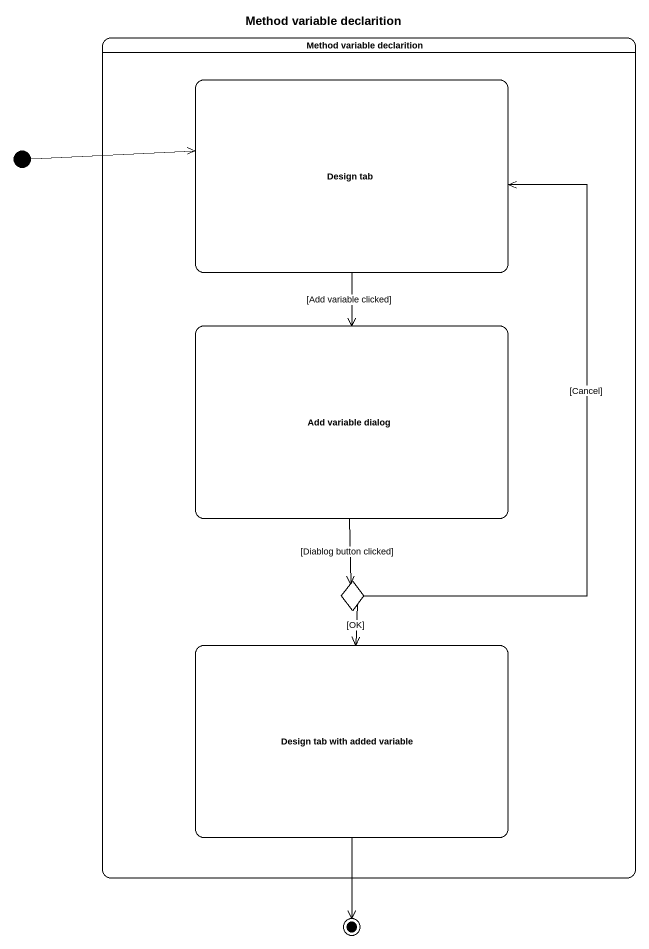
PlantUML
@startuml
title Method variable declarition
hide empty description
state "Method variable declarition" as Method_variable_declarition {
  state "Design tab" as Design_tab
  state "Add variable dialog" as Add_variable_dialog
  state choice1 <<choice>>
  state "Design tab with added variable" as Design_tab_with_added
}
state initial1 <<start>>
state final1 <<end>>
Design_tab --> Add_variable_dialog : [Add variable clicked]
initial1 -right-> Design_tab
Add_variable_dialog --> choice1 : [Diablog button clicked]
choice1 -up-> Design_tab : [Cancel]
choice1 --> Design_tab_with_added : [OK]
Design_tab_with_added --> final1
@enduml
